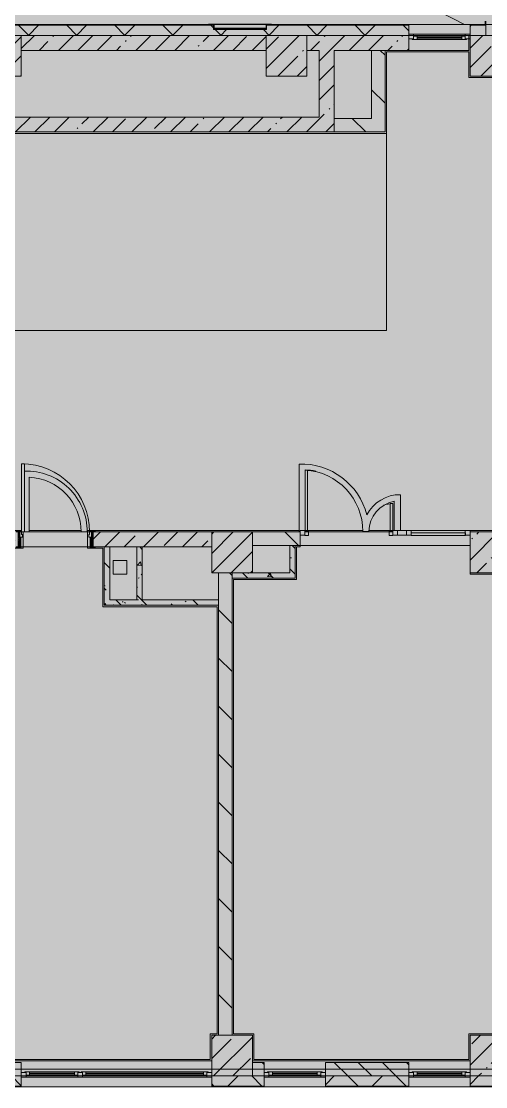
# Model space of a CAD drawing. Header units: millimetres. Extents: x -5714 to 188114, y -8553 to 29000.
# Drawn here: x 87514 to 94344, y -258 to 15407 of the extents above; entities that cross this region are included whole.
import ezdxf

# ---------------------------------------------------------------- set-up
doc = ezdxf.new("R2010")
doc.units = ezdxf.units.MM
for name, color, linetype, lineweight in [('A-DETL-4', 7, 'Continuous', 5), ('A-GLAZ-CURT-2', 7, 'Continuous', 5), ('A-WALL-2', 7, 'Continuous', 5), ('I-WALL-2', 7, 'Continuous', 5), ('S-COLS-2', 7, 'Continuous', 5), ('Оси', 7, 'Continuous', 9)]:
    doc.layers.add(name, color=color, linetype=linetype, lineweight=lineweight)
doc.layers.add('A-DETL-GENF-3', color=7, linetype='Continuous', lineweight=9, true_color=0xc0c0c0, transparency=0.4)
for name, color, linetype, lineweight, true_color in [('A-DETL-GENF-4', 7, 'Continuous', 5, 0xb7b7b7), ('A-DOOR-3', 7, 'Continuous', 5, 0xaaaaaa), ('A-DOOR-4', 7, 'Continuous', 5, 0xe2e2e2), ('A-DOOR-5', 7, 'Continuous', 5, 0xb7b7b7), ('A-DOOR-FRAM-2', 7, 'Continuous', 5, 0xe2e2e2), ('A-DOOR-FRAM-3', 7, 'Continuous', 5, 0xaaaaaa), ('A-DOOR-FRAM-4', 7, 'Continuous', 5, 0xb7b7b7), ('A-FLOR-1', 7, 'Continuous', 5, 0xb7b7b7), ('A-GENM-3', 7, 'Continuous', 5, 0x737373), ('A-GENM-4', 7, 'Continuous', 5, 0xa1a1a1), ('A-GLAZ-3', 7, 'Continuous', 5, 0x737373), ('A-GLAZ-CURT-3', 7, 'Continuous', 5, 0x737373), ('A-GLAZ-CWMG-4', 7, 'Continuous', 5, 0x737373), ('A-WALL-3', 7, 'Continuous', 5, 0x737373), ('A-WALL-4', 7, 'Continuous', 9, 0x737373), ('A-WALL-5', 7, 'Continuous', 5, 0xa1a1a1), ('I-WALL-3', 7, 'Continuous', 5, 0x737373), ('I-WALL-4', 7, 'Continuous', 5, 0x787878), ('S-COLS-1', 7, 'Continuous', 5, 0x737373)]:
    doc.layers.add(name, color=color, linetype=linetype, lineweight=lineweight, true_color=true_color)
pattern_1 = [(45, (61103.76, 0), (-353.5534, 353.5534), []), (135, (61103.76, 0), (-353.5534, -353.5534), [])]
pattern_2 = [(135, (61103.76, 0), (-353.5534, -353.5534), [])]
pattern_3 = [(135, (61103.76, 0), (-377.171, -377.171), [533.4, -88.9, 17.78, -88.9]), (135, (61103.76, 376.94), (-377.171, -377.171), []), (50, (61103.76, 0), (637.6445, -55.787), [66.675, -733.425]), (355, (61103.76, 0), (-123.35, 668.699), [53.34, -586.74]), (100.451, (61156.9, -4.65), (514.299, 612.908), [56.665, -623.315]), (46.184, (61103.8, 177.8), (948.776, -147.15), [100.012, -1100.137]), (96.636, (61182.8, 165.5), (830.91, 865.997), [84.998, -934.973]), (351.184, (61103.8, 177.8), (830.918, 865.988), [80.01, -880.11]), (21, (61192.66, 133.35), (530.651, -357.928), [66.675, -733.425]), (326, (61192.66, 133.35), (216.308, 644.658), [53.34, -586.74]), (71.451, (61236.9, 103.5), (746.96, 286.724), [56.665, -623.315]), (37.5, (61103.76, 0), (10.8105, 295.9426), [16.764, -562.864, 16.764, -578.866, -588.962]), (37.5, (61103.76, 0), (10.8105, 295.9426), [-1175.258, 16.764, -572.198]), (7.5, (61103.76, 0), (233.869, 350.6318), [16.764, -322.834, 16.764, -549.529, -224.472]), (7.5, (61103.76, 0), (233.869, 350.6318), [-905.891, 16.764, -207.708]), (327.5, (60905.51, 0), (474.5678, -20.0513), [16.764, -205.486, 16.764, -676.656, -920.115]), (327.5, (60905.51, 0), (474.5678, -20.0513), [-915.67, 16.764, -903.351]), (317.5, (60816.6, 0), (518.452, 88.9934), [16.764, -272.161, 16.764, -443.738, -653.415]), (317.5, (60816.6, 0), (518.452, 88.9934), [-749.427, 16.764, -636.651])]
pattern_4 = [(45, (61103.76, 0), (-285.123, 285.123), []), (45, (61388.9, 0), (-285.123, 285.123), [504.031, -100.806, 16.764, -84.042])]

# ---------------------------------------------------------------- blocks, each defined once
blk = doc.blocks.new('BSC_Колонна _Прямоугольная - 600х600-23286269-3_9_1_птичка')
at = {"layer": 'S-COLS-2'}
h = blk.add_hatch(dxfattribs=at)
h.set_pattern_fill('FP_40', color=256, style=0, pattern_type=2)
h.set_pattern_definition([(45, (-29509.74, -7600), (-285.123, 285.123), []), (45, (-29224.6, -7600), (-285.123, 285.123), [504.031, -100.806, 16.764, -84.042])])
h.paths.add_polyline_path([(-300, -300), (300, -300), (300, 300), (-300, 300), (-300, 150)])
at = {"layer": 'S-COLS-1'}
for p, q in [((300, 300), (-300, 300)), ((-300, 300), (-300, -300)), ((300, -300), (300, 300)), ((-300, -300), (300, -300))]:
    blk.add_line(p, q, dxfattribs=at)
blk = doc.blocks.new('BSC_Колонна _Прямоугольная - 600х600-V111-3_9_1_птичка')
at = {"layer": 'S-COLS-2'}
h = blk.add_hatch(dxfattribs=at)
h.set_pattern_fill('FP_47', color=256, style=0, pattern_type=2)
h.set_pattern_definition([(45, (-29509.74, -200), (-285.123, 285.123), []), (45, (-29224.6, -200), (-285.123, 285.123), [504.031, -100.806, 16.764, -84.042])])
h.paths.add_polyline_path([(-300, -300), (300, -300), (300, 300), (-300, 300), (-300, 30)])
at = {"layer": 'S-COLS-1'}
for p, q in [((300, 300), (-300, 300)), ((-300, 300), (-300, -300)), ((300, -300), (300, 300)), ((-300, -300), (300, -300))]:
    blk.add_line(p, q, dxfattribs=at)
blk = doc.blocks.new('BSC_Колонна _Прямоугольная - 600х600-V123-3_9_1_птичка')
at = {"layer": 'S-COLS-2'}
h = blk.add_hatch(dxfattribs=at)
h.set_pattern_fill('FP_60', color=256, style=0, pattern_type=2)
h.set_pattern_definition([(45, (-26110, -14900), (-285.123, 285.123), []), (45, (-25824.88, -14900), (-285.123, 285.123), [504.031, -100.806, 16.764, -84.042])])
h.paths.add_polyline_path([(-300, -300), (300, -300), (300, 300), (-300, 300), (-300, -208)])
at = {"layer": 'S-COLS-1'}
for p, q in [((300, 300), (-300, 300)), ((-300, 300), (-300, -300)), ((300, -300), (300, 300)), ((-300, -300), (300, -300))]:
    blk.add_line(p, q, dxfattribs=at)
blk = doc.blocks.new('BSC_Колонна _Прямоугольная - 600х600-V130-3_9_1_птичка')
at = {"layer": 'S-COLS-2'}
h = blk.add_hatch(dxfattribs=at)
h.set_pattern_fill('FP_73', color=256, style=0, pattern_type=2)
h.set_pattern_definition([(45, (-33310, -7600), (-285.123, 285.123), []), (45, (-33024.88, -7600), (-285.123, 285.123), [504.031, -100.806, 16.764, -84.042])])
h.paths.add_polyline_path([(-300, -300), (300, -300), (300, 300), (-300, 300), (-300, 150)])
at = {"layer": 'S-COLS-1'}
for p, q in [((300, 300), (-300, 300)), ((-300, 300), (-300, -300)), ((300, -300), (300, 300)), ((-300, -300), (300, -300))]:
    blk.add_line(p, q, dxfattribs=at)
blk = doc.blocks.new('BSC_Колонна _Прямоугольная - 600х600-V131-3_9_1_птичка')
at = {"layer": 'S-COLS-2'}
h = blk.add_hatch(dxfattribs=at)
h.set_pattern_fill('FP_74', color=256, style=0, pattern_type=2)
h.set_pattern_definition([(45, (-33310, -200), (-285.123, 285.123), []), (45, (-33024.88, -200), (-285.123, 285.123), [504.031, -100.806, 16.764, -84.042])])
h.paths.add_polyline_path([(-212, -300), (300, -300), (300, 300), (-300, 300), (-300, -300)])
at = {"layer": 'S-COLS-1'}
for p, q in [((300, 300), (-300, 300)), ((-300, 300), (-300, -300)), ((300, -300), (300, 300)), ((-300, -300), (300, -300))]:
    blk.add_line(p, q, dxfattribs=at)
blk = doc.blocks.new('BSC_Колонна _Прямоугольная - 600х600-V149-3_9_1_птичка')
at = {"layer": 'S-COLS-2'}
h = blk.add_hatch(dxfattribs=at)
h.set_pattern_fill('FP_86', color=256, style=0, pattern_type=2)
h.set_pattern_definition([(45, (-33310, -14900), (-285.123, 285.123), []), (45, (-33024.88, -14900), (-285.123, 285.123), [504.031, -100.806, 16.764, -84.042])])
h.paths.add_polyline_path([(-300, -300), (300, -300), (300, 300), (-300, 300), (-300, -208)])
at = {"layer": 'S-COLS-1'}
for p, q in [((300, 300), (-300, 300)), ((-300, 300), (-300, -300)), ((300, -300), (300, 300)), ((-300, -300), (300, -300))]:
    blk.add_line(p, q, dxfattribs=at)
blk = doc.blocks.new('BSC_Колонна _Прямоугольная - 600х600-V160-3_9_1_птичка')
at = {"layer": 'S-COLS-2'}
h = blk.add_hatch(dxfattribs=at)
h.set_pattern_fill('FP_98', color=256, style=0, pattern_type=2)
h.set_pattern_definition([(45, (-30310, -14900), (-285.123, 285.123), []), (45, (-30024.88, -14900), (-285.123, 285.123), [504.031, -100.806, 16.764, -84.042])])
h.paths.add_polyline_path([(-300, -300), (300, -300), (300, 300), (-300, 300), (-300, -208)])
at = {"layer": 'S-COLS-1'}
for p, q in [((300, 300), (-300, 300)), ((-300, 300), (-300, -300)), ((300, -300), (300, 300)), ((-300, -300), (300, -300))]:
    blk.add_line(p, q, dxfattribs=at)
blk = doc.blocks.new('120_Окно_СКБ_1Ст - 120_Окно_СКБ_1Ст 900х2500_h_-22445987-3_9_1_птичка')
at = {"layer": 'A-GLAZ-3'}
for p, q in [((-450, -127), (-450, -57)), ((-450, -57), (-380, -57)), ((450, -57), (-450, -57)), ((-380, -127), (-450, -127)), ((-450, -127), (-400, -127)), ((-380, -127), (-400, -127)), ((-400, -127), (-400, -137)), ((-400, -137), (400, -137)), ((400, -137), (-400, -137)), ((-380, -57), (-380, -127)), ((380, -87), (-380, -87)), ((-380, -87), (-380, -127)), ((-330, -137), (-330, -87)), ((-330, -107), (330, -107)), ((330, -117), (-330, -117)), ((330, -137), (330, -87)), ((380, -127), (380, -57)), ((380, -57), (450, -57)), ((380, -127), (380, -87)), ((450, -127), (380, -127)), ((400, -127), (380, -127)), ((400, -127), (450, -127)), ((400, -137), (400, -127)), ((450, -57), (450, -127))]:
    blk.add_line(p, q, dxfattribs=at)
blk = doc.blocks.new('120_Окно_СКБ_2Ст - 120_Окно_СКБ_2Ст 2800х2500_створка_-22445922-3_9_1_птичка')
at = {"layer": 'A-GLAZ-3'}
for p, q in [((-1400, -127), (-1400, -57)), ((-1400, -57), (-1330, -57)), ((1400, -57), (-1400, -57)), ((-1330, -127), (-1400, -127)), ((-1400, -127), (-1350, -127)), ((-1330, -127), (-1350, -127)), ((-1350, -127), (-1350, -137)), ((-1350, -137), (520, -137)), ((520, -137), (-1350, -137)), ((-1330, -57), (-1330, -127)), ((500, -87), (-1330, -87)), ((-1330, -87), (-1330, -127)), ((-1280, -137), (-1280, -87)), ((-1280, -107), (450, -107)), ((450, -117), (-1280, -117)), ((450, -137), (450, -87)), ((500, -127), (500, -57)), ((500, -57), (570, -57)), ((500, -127), (500, -87)), ((570, -127), (500, -127)), ((520, -127), (500, -127)), ((520, -127), (550, -127)), ((520, -137), (520, -127)), ((570, -127), (550, -127)), ((550, -127), (550, -137)), ((550, -137), (1350, -137)), ((1350, -137), (550, -137)), ((570, -57), (570, -127)), ((1330, -87), (570, -87)), ((570, -87), (570, -127)), ((620, -137), (620, -87)), ((620, -107), (1280, -107)), ((1280, -117), (620, -117)), ((1280, -137), (1280, -87)), ((1330, -127), (1330, -57)), ((1330, -57), (1400, -57)), ((1330, -127), (1330, -87)), ((1400, -127), (1330, -127)), ((1350, -127), (1330, -127)), ((1350, -127), (1400, -127)), ((1350, -137), (1350, -127)), ((1400, -57), (1400, -127))]:
    blk.add_line(p, q, dxfattribs=at)
blk = doc.blocks.new('120_Окно_СКБ_1Ст - 120_Окно_СКБ_1Ст_900х2500_h_-20705657-3_9_1_птичка')
at = {"layer": 'A-GLAZ-3'}
for p, q in [((-450, -127), (-450, -57)), ((-450, -57), (-380, -57)), ((450, -57), (-450, -57)), ((-380, -127), (-450, -127)), ((-450, -127), (-400, -127)), ((-380, -127), (-400, -127)), ((-400, -127), (-400, -137)), ((-400, -137), (400, -137)), ((400, -137), (-400, -137)), ((-380, -57), (-380, -127)), ((380, -87), (-380, -87)), ((-380, -87), (-380, -127)), ((-330, -137), (-330, -87)), ((-330, -107), (330, -107)), ((330, -117), (-330, -117)), ((330, -137), (330, -87)), ((380, -127), (380, -57)), ((380, -57), (450, -57)), ((380, -127), (380, -87)), ((450, -127), (380, -127)), ((400, -127), (380, -127)), ((400, -127), (450, -127)), ((400, -137), (400, -127)), ((450, -57), (450, -127))]:
    blk.add_line(p, q, dxfattribs=at)
blk = doc.blocks.new('Уголок вложенный - Уголок вложенный-23831105-3_9_1_птичка')
at = {"layer": 'A-GENM-3'}
for p, q in [((29164, 15365), (29244, 15365)), ((29164, 15361), (29164, 15365)), ((29244, 15365), (29244, 15285)), ((29237, 15288), (29237, 15349)), ((29244, 15285), (29240, 15285))]:
    blk.add_line(p, q, dxfattribs=at)
at = {"layer": 'A-GENM-3', "flags": 128}
for points in [[(29167, 15358), (29166, 15358), (29166, 15358), (29165, 15359), (29165, 15359), (29164, 15360), (29164, 15360), (29164, 15361)], [(29237, 15349), (29237, 15351), (29236, 15353), (29235, 15355), (29234, 15356), (29232, 15357), (29230, 15358), (29228, 15358)], [(29240, 15285), (29239, 15285), (29239, 15285), (29238, 15286), (29238, 15286), (29237, 15287), (29237, 15287), (29237, 15288)]]:
    blk.add_lwpolyline(points, dxfattribs=at)
at = {"layer": 'A-GENM-4'}
blk.add_line((29228, 15358), (29167, 15358), dxfattribs=at)
blk = doc.blocks.new('Уголок вложенный - Уголок вложенный-V214-3_9_1_птичка')
at = {"layer": 'A-GENM-3'}
for p, q in [((30010, 15365), (30090, 15365)), ((30010, 15285), (30010, 15365)), ((30090, 15365), (30090, 15361)), ((30014, 15285), (30010, 15285)), ((30017, 15349), (30017, 15288))]:
    blk.add_line(p, q, dxfattribs=at)
at = {"layer": 'A-GENM-3', "flags": 128}
for points in [[(30026, 15358), (30024, 15358), (30022, 15357), (30020, 15356), (30019, 15355), (30018, 15353), (30017, 15351), (30017, 15349)], [(30090, 15361), (30090, 15360), (30090, 15360), (30089, 15359), (30089, 15359), (30088, 15358), (30088, 15358), (30087, 15358)], [(30017, 15288), (30017, 15287), (30017, 15287), (30016, 15286), (30016, 15286), (30015, 15285), (30015, 15285), (30014, 15285)]]:
    blk.add_lwpolyline(points, dxfattribs=at)
at = {"layer": 'A-GENM-4'}
blk.add_line((30087, 15358), (30026, 15358), dxfattribs=at)
blk = doc.blocks.new('Уголок вложенный - Уголок вложенный-V215-3_9_1_птичка')
at = {"layer": 'A-GENM-3'}
for p, q in [((29244, 15365), (30010, 15365)), ((30010, 15285), (29244, 15285))]:
    blk.add_line(p, q, dxfattribs=at)
at = {"layer": 'A-GENM-3', "flags": 128}
for points in [[(29237, 15349), (29237, 15351), (29236, 15353), (29235, 15355), (29234, 15356), (29232, 15357), (29230, 15358), (29228, 15358)], [(30026, 15358), (30024, 15358), (30022, 15357), (30020, 15356), (30019, 15355), (30018, 15353), (30017, 15351), (30017, 15349)]]:
    blk.add_lwpolyline(points, dxfattribs=at)
blk = doc.blocks.new('Полоса с поворотом - Полоса с поворотом-23831104-3_9_1_птичка')
at = {"layer": 'A-GENM-3'}
for p, q in [((19017, 15363), (19783, 15363)), ((19783, 15306), (19017, 15306)), ((19017, 15298), (19783, 15298))]:
    blk.add_line(p, q, dxfattribs=at)
blk = doc.blocks.new('110_Дверь_СКБ_1Ст_Внутренняя1 - Д-4_п__1100x2100h_административные помещения-32218723-3_9_1_птичка')
at = {"layer": 'A-DOOR-3'}
h = blk.add_hatch(dxfattribs=at)
h.set_pattern_fill('FP_36', color=256, style=0, pattern_type=2)
h.set_pattern_definition([(135, (1751.41, 174.685), (-14.14214, -14.14214), []), (225, (1751.41, 174.685), (14.14214, -14.14214), [])])
h.paths.add_polyline_path([(562.5, -110), (562.5, 110), (537.5, 110), (537.5, -110)])
at = {"layer": 'A-DOOR-4'}
h = blk.add_hatch(color=256, dxfattribs=at)
h.paths.add_polyline_path([(537.5, 30), (537.5, 110), (512.5, 110), (512.5, 70), (502.5, 70), (502.5, 30)])
h.paths.add_polyline_path([(-477.5, 30), (-477.5, 70), (-487.5, 70), (-487.5, 110), (-512.5, 110), (-512.5, 30)])
at = {"layer": 'A-DOOR-FRAM-2'}
for points in [[(-447.5, 110), (-447.5, 1110), (-487.5, 1110), (-487.5, 110)], [(-497.5, 110), (-497.5, 118), (-567.5, 118), (-567.5, 110)], [(-497.5, -110), (-497.5, 30), (-512.5, 30), (-512.5, -110)], [(592.5, 110), (592.5, 118), (522.5, 118), (522.5, 110)], [(537.5, -110), (537.5, 30), (522.5, 30), (522.5, -110)], [(-497.5, -118), (-497.5, -110), (-567.5, -110), (-567.5, -118)], [(592.5, -118), (592.5, -110), (522.5, -110), (522.5, -118)]]:
    blk.add_hatch(color=256, dxfattribs=at).paths.add_polyline_path(points)
at = {"layer": 'A-DOOR-FRAM-3'}
h = blk.add_hatch(dxfattribs=at)
h.set_pattern_fill('FP_37', color=256, style=0, pattern_type=2)
h.set_pattern_definition([(45, (-371.384, 174.685), (-14.1421, 14.1421), []), (135, (-371.384, 174.685), (-14.1421, -14.1421), [])])
h.paths.add_polyline_path([(-512.5, -110), (-512.5, 110), (-537.5, 110), (-537.5, -110)])
at = {"layer": 'A-DOOR-5'}
for p, q in [((-487.5, 1110), (-487.5, 110)), ((-447.5, 1110), (-487.5, 1110)), ((-447.5, 110), (-447.5, 1110)), ((-487.5, 110), (-447.5, 110))]:
    blk.add_line(p, q, dxfattribs=at)
blk.add_arc((-487.5, 110), 1000, 360, 90, dxfattribs=at)
at = {"layer": 'A-DOOR-FRAM-4'}
for p, q in [((-497.5, 118), (-567.5, 118)), ((-567.5, 118), (-567.5, 110)), ((-567.5, 110), (-497.5, 110)), ((-512.5, 110), (-537.5, 110)), ((-537.5, 110), (-537.5, -110)), ((-487.5, 110), (-512.5, 110)), ((-512.5, 110), (-512.5, 30)), ((-512.5, -110), (-512.5, 110)), ((-497.5, 110), (-512.5, 110)), ((-512.5, 110), (-512.5, 109)), ((-512.5, 109), (-497.5, 109)), ((-512.5, 30), (-477.5, 30)), ((-497.5, 30), (-512.5, 30)), ((-512.5, 30), (-512.5, -110)), ((-497.5, 110), (-497.5, 118)), ((-497.5, 109), (-497.5, 110)), ((-497.5, -110), (-497.5, 30)), ((-487.5, 70), (-487.5, 110)), ((-477.5, 70), (-487.5, 70)), ((-477.5, 30), (-477.5, 70)), ((512.5, 70), (502.5, 70)), ((502.5, 70), (502.5, 30)), ((502.5, 30), (537.5, 30)), ((512.5, 110), (512.5, 70)), ((537.5, 110), (512.5, 110)), ((592.5, 118), (522.5, 118)), ((522.5, 118), (522.5, 110)), ((537.5, 110), (522.5, 110)), ((522.5, 110), (522.5, 109)), ((522.5, 110), (592.5, 110)), ((522.5, 109), (537.5, 109)), ((537.5, 30), (522.5, 30)), ((522.5, 30), (522.5, -110)), ((537.5, 30), (537.5, 110)), ((562.5, 110), (537.5, 110)), ((537.5, 110), (537.5, -110)), ((537.5, 109), (537.5, 110)), ((537.5, -110), (537.5, 30)), ((562.5, -110), (562.5, 110)), ((592.5, 110), (592.5, 118)), ((-497.5, -110), (-567.5, -110)), ((-567.5, -110), (-567.5, -118)), ((-567.5, -118), (-497.5, -118)), ((-537.5, -110), (-512.5, -110)), ((-512.5, -110), (-497.5, -110)), ((-497.5, -118), (-497.5, -110)), ((522.5, -110), (537.5, -110)), ((592.5, -110), (522.5, -110)), ((522.5, -110), (522.5, -118)), ((522.5, -118), (592.5, -118)), ((537.5, -110), (562.5, -110)), ((592.5, -118), (592.5, -110))]:
    blk.add_line(p, q, dxfattribs=at)
blk = doc.blocks.new('Прямоугольный импост - 50 x 70 мм-31700031-3_9_1_птичка')
at = {"layer": 'A-GLAZ-CWMG-4'}
for p, q in [((-70, 35), (0, 35)), ((-70, -35), (-70, 35)), ((0, -35), (-70, -35)), ((0, -15), (0, -35))]:
    blk.add_line(p, q, dxfattribs=at)
blk = doc.blocks.new('Дверь_Витражная_остекление_ - ДВН_ДАО_Главный вход_1200 в свету-31742133-3_9_1_птичка')
at = {"layer": 'A-DOOR-4'}
for points in [[(-607, 30), (-607, 920), (-643, 925), (-643, 30), (-621, 30)], [(647, 30), (647, 430), (607, 430), (607, 30)]]:
    blk.add_hatch(color=256, dxfattribs=at).paths.add_polyline_path(points)
at = {"layer": 'A-DETL-GENF-4'}
for p, q in [((-607, 30), (-607, 920)), ((647, 430), (607, 430)), ((607, 430), (607, 30)), ((647, 35), (647, 430)), ((-643, 30), (-607, 30)), ((-592, 30), (-643, 30)), ((-592, -40), (-592, 30)), ((592, -40), (592, 30)), ((592, 30), (647, 30)), ((607, 30), (647, 30)), ((-647, -40), (-592, -40)), ((647, -40), (592, -40))]:
    blk.add_line(p, q, dxfattribs=at)
at = {"layer": 'A-DOOR-5'}
blk.add_line((647, 430), (647, 35), dxfattribs=at)
for centre, radius, start, end in [((-647, 30), 895, 79.5087, 89.7197), ((647, 30), 400, 90, 110.0384)]:
    blk.add_arc(centre, radius, start, end, dxfattribs=at)
blk = doc.blocks.new('Системная панель - Стемалит - 40мм-32257327-3_9_1_птичка')
at = {"layer": 'A-GLAZ-CURT-3'}
for p, q in [((65, 35), (-65, 35)), ((-65, 35), (-65, -35)), ((65, -35), (65, 35)), ((-65, -35), (65, -35))]:
    blk.add_line(p, q, dxfattribs=at)
blk = doc.blocks.new('Прямоугольный импост - 50 x 70 мм-31687886-3_9_1_птичка')
at = {"layer": 'A-GLAZ-CWMG-4'}
for p, q in [((-35, 35), (35, 35)), ((-35, -35), (-35, 35)), ((35, 35), (35, -35)), ((35, -35), (-35, -35))]:
    blk.add_line(p, q, dxfattribs=at)
blk = doc.blocks.new('Прямоугольный импост - 50 x 70 мм-31701779-3_9_1_птичка')
at = {"layer": 'A-GLAZ-CWMG-4'}
for p, q in [((0, 35), (-70, 35)), ((-70, 35), (-70, -35)), ((0, -35), (0, 35)), ((-70, -35), (0, -35))]:
    blk.add_line(p, q, dxfattribs=at)
blk = doc.blocks.new('Системная панель - Стекло - 40мм-32257331-3_9_1_птичка')
at = {"layer": 'A-GLAZ-CURT-2'}
h = blk.add_hatch(dxfattribs=at)
h.set_pattern_fill('FP_146', color=256, style=0, pattern_type=2)
h.set_pattern_definition([(45, (-33042.5, -7385), (-1414.21, 1414.21), [1000, -3000]), (45, (-34042.5, -7885), (-1414.21, 1414.21), [3000, -1000]), (45, (-32042.5, -8385), (-1414.21, 1414.21), [1000, -3000])])
h.paths.add_polyline_path([(398, -40), (398, 0), (-398, 0), (-398, -40), (89, -40)])
at = {"layer": 'A-GLAZ-CURT-3'}
for p, q in [((398, 0), (-398, 0)), ((-398, 0), (-398, -40)), ((398, -40), (398, 0)), ((-398, -40), (398, -40))]:
    blk.add_line(p, q, dxfattribs=at)
blk = doc.blocks.new('Прямоугольный импост - 50 x 70 мм-31702100-3_9_1_птичка')
at = {"layer": 'A-GLAZ-CWMG-4'}
for p, q in [((-35, 35), (35, 35)), ((-35, -35), (-35, 35)), ((35, 35), (35, -35)), ((35, -35), (-35, -35))]:
    blk.add_line(p, q, dxfattribs=at)
blk = doc.blocks.new('Прямоугольный импост - 50 x 70 мм-31720914-3_9_1_птичка')
at = {"layer": 'A-GLAZ-CWMG-4'}
blk.add_line((32940, 7920), (32145, 7920), dxfattribs=at)

msp = doc.modelspace()

# ---------------------------------------------------------------- hatches: boundary and pattern name
at = {"layer": 'A-DETL-GENF-3'}
for points in [[(60176, 14774.9), (60835.8, 14774.9), (60835.8, 15358), (99863.8, 15358), (99863.8, 23888.3), (95031.8, 23888.3), (95031.8, 27398.1), (58694.7, 27398.1), (58694.7, 14774.9), (59709.9, 14774.9)], [(97464.2, -258), (99413.8, -258), (99413.8, 15358), (60835.8, 15358), (60835.8, -258), (96532, -258)]]:
    msp.add_hatch(color=256, dxfattribs=at).paths.add_polyline_path(points)
at = {"layer": 'A-WALL-2'}
h = msp.add_hatch(dxfattribs=at)
h.set_pattern_fill('FP_66', color=256, style=0, pattern_type=2)
h.set_pattern_definition(pattern_1)
h.paths.add_polyline_path([(88142.1, 15200), (93213.8, 15200), (93213.8, 15350), (91120.8, 15349), (91120.8, 15288), (91113.8, 15285), (90340.8, 15288), (90340.8, 15350), (86714, 15349), (86714, 15288), (86707, 15285), (85534, 15288), (85534, 15350), (80893.8, 15349), (80893.8, 15288), (80886.8, 15285), (80113.8, 15288), (80113.8, 15350), (75886.8, 15349), (75886.8, 15288), (75879.8, 15285), (75706.8, 15288), (75706.5, 15350), (73963.8, 15350), (73963.8, 15200), (87513.8, 15200)])
h.paths.add_polyline_path([(99413.8, 15200), (99413.8, 15350), (98913.8, 15350), (98913.8, 15200), (99328.6, 15200)])
h.paths.add_polyline_path([(95763.8, 15200), (96513.8, 15200), (96513.8, 15350), (95763.8, 15350)])
h.paths.add_polyline_path([(94713.8, 15200), (94863.8, 15200), (94863.8, 15350), (94713.8, 15350), (94713.8, 15270.2)])
h.paths.add_polyline_path([(70263.8, 15200), (70863.8, 15200), (70863.8, 15350), (70263.8, 15350)])
h.paths.add_polyline_path([(67633.6, 15200), (67863.8, 15200), (67863.8, 15350), (61143.8, 15350), (61143.8, 15293), (60993.8, 15293), (60993.8, 15200), (67263.8, 15200)])
h.paths.add_polyline_path([(69363.8, 15200), (69363.8, 15350), (68763.8, 15350), (68763.8, 15200)])
h.paths.add_polyline_path([(94113.8, 15200), (94343.8, 15200), (94338.8, 15350), (94113.8, 15350), (94113.8, 15270.2)])
h = msp.add_hatch(dxfattribs=at)
h.set_pattern_fill('FP_64', color=256, style=0, pattern_type=2)
h.set_pattern_definition([(135, (61103.76, 0), (-176.7767, -176.7767), [])])
h.paths.add_polyline_path([(92803.1, -100), (93213.8, -100), (93213.8, 100), (91986.6, 100), (91986.6, -100)])
h.paths.add_polyline_path([(99093.8, -100), (99093.8, 100), (98526.8, 100), (98526.8, -100)])
h.paths.add_polyline_path([(91086.6, -100), (91086.6, 100), (90913.5, 100), (90913.5, -100), (90938.7, -100)])
h.paths.add_polyline_path([(97464.2, -100), (97626.8, -100), (97626.8, 100), (97073.8, 100), (97073.8, -100)])
h.paths.add_polyline_path([(94713.8, -100), (94973.8, -100), (94973.8, 100), (94713.8, 100), (94713.8, 39.5)])
h.paths.add_polyline_path([(80684.5, -100), (81813.8, -100), (81813.8, 100), (80463.8, 100), (80463.8, -100)])
h.paths.add_polyline_path([(77887.9, -100), (78363.8, -100), (78363.8, 100), (77613.8, 100), (77613.8, -100)])
h.paths.add_polyline_path([(85913.8, -100), (86663.8, -100), (86663.8, 100), (85913.8, 100)])
h.paths.add_polyline_path([(87263.8, -100), (87513.5, -100), (87513.5, 100), (87263.8, 100), (87263.8, -63.8)])
h.paths.add_polyline_path([(83813.8, -100), (83813.8, 100), (83613.8, 100), (83613.8, -100)])
h.paths.add_polyline_path([(83013.8, -100), (83013.8, 100), (82713.8, 100), (82713.8, -100)])
h.paths.add_polyline_path([(76713.8, -100), (76713.8, 100), (75963.8, 100), (75963.8, -100)])
h.paths.add_polyline_path([(71463.5, -100), (72213.8, -100), (72213.8, 100), (71463.5, 100)])
h.paths.add_polyline_path([(73113.8, -100), (73263.8, -100), (73263.8, 100), (73113.8, 100)])
h.paths.add_polyline_path([(68763.8, -100), (68763.8, 100), (67933.8, 100), (67933.8, -100), (68565.8, -100)])
h = msp.add_hatch(dxfattribs=at)
h.set_pattern_fill('FP_66', color=256, style=0, pattern_type=2)
h.set_pattern_definition(pattern_1)
h.paths.add_polyline_path([(90938.7, -250), (91086.6, -250), (91086.6, -100), (90313.5, -100), (90313.5, -250), (90913.5, -250)])
h.paths.add_polyline_path([(91986.6, -250), (93213.8, -250), (93213.8, -100), (91986.6, -100)])
h.paths.add_polyline_path([(99413.8, -250), (99413.8, -100), (98526.8, -100), (98526.8, -250), (99328.6, -250)])
h.paths.add_polyline_path([(94113.8, -250), (94973.8, -250), (94973.8, -100), (94113.8, -100)])
h.paths.add_polyline_path([(97464.2, -250), (97626.8, -250), (97626.8, -100), (97073.8, -100), (97073.8, -250)])
h.paths.add_polyline_path([(82713.8, -250), (83813.8, -250), (83813.8, -100), (82713.8, -100)])
h.paths.add_polyline_path([(87263.8, -250), (87513.5, -250), (87513.5, -100), (85913.8, -100), (85913.8, -250), (87209.9, -250)])
h.paths.add_polyline_path([(75963.8, -250), (76713.8, -250), (76713.8, -100), (75963.8, -100)])
h.paths.add_polyline_path([(77613.8, -250), (78363.8, -250), (78363.8, -100), (77613.8, -100)])
h.paths.add_polyline_path([(80463.8, -250), (81813.8, -250), (81813.8, -100), (80463.8, -100)])
h.paths.add_polyline_path([(73226.9, -250), (73863.8, -250), (73863.8, -100), (73113.8, -100), (73113.8, -250)])
h.paths.add_polyline_path([(71463.5, -250), (72213.8, -250), (72213.8, -100), (71463.5, -100)])
h.paths.add_polyline_path([(63904.8, -250), (64833.8, -250), (64833.8, -100), (60843.8, -100), (60843.8, -250), (62040.4, -250)])
h.paths.add_polyline_path([(69363.5, -250), (69363.5, -100), (67933.8, -100), (67933.8, -250), (68565.8, -250)])
at = {"layer": 'I-WALL-2'}
h = msp.add_hatch(dxfattribs=at)
h.set_pattern_fill('FP_62', color=256, style=0, pattern_type=2)
h.set_pattern_definition(pattern_4)
h.paths.add_polyline_path([(93213.8, 14980), (93213.8, 15200), (91713.8, 15200), (91713.8, 14980), (92864.9, 14980)])
h.paths.add_polyline_path([(75913.8, 14980), (79214, 14980), (79214, 15200), (75413.8, 15200), (75413.8, 14980)])
h.paths.add_polyline_path([(91113.8, 14980), (91113.8, 15200), (87513.8, 15200), (87513.8, 14980), (90938.7, 14980)])
h.paths.add_polyline_path([(86913.8, 14980), (86913.8, 15200), (83613.8, 15200), (83613.8, 14980), (86277.7, 14980)])
h.paths.add_polyline_path([(79814, 14980), (83013.8, 14980), (83013.8, 15200), (79814, 15200)])
h = msp.add_hatch(dxfattribs=at)
h.set_pattern_fill('FP_62', color=256, style=0, pattern_type=2)
h.set_pattern_definition(pattern_4)
h.paths.add_polyline_path([(92113.8, 14000), (92113.8, 14980), (91893.8, 14980), (91893.8, 14000)])
h = msp.add_hatch(dxfattribs=at)
h.set_pattern_fill('FP_65', color=256, style=0, pattern_type=2)
h.set_pattern_definition(pattern_2)
h.paths.add_polyline_path([(92864.9, 13980), (92864.9, 14980), (92664.9, 14980), (92664.9, 13980)])
h = msp.add_hatch(dxfattribs=at)
h.set_pattern_fill('FP_62', color=256, style=0, pattern_type=2)
h.set_pattern_definition(pattern_4)
h.paths.add_polyline_path([(92113.8, 13780), (92113.8, 14000), (81313.8, 14000), (81313.8, 13780), (91870.9, 13780)])
h = msp.add_hatch(dxfattribs=at)
h.set_pattern_fill('FP_65', color=256, style=0, pattern_type=2)
h.set_pattern_definition(pattern_2)
h.paths.add_polyline_path([(92113.8, 13780), (92864.9, 13780), (92864.9, 13980), (92113.8, 13980)])
h = msp.add_hatch(dxfattribs=at)
h.set_pattern_fill('FP_62', color=256, style=0, pattern_type=2)
h.set_pattern_definition(pattern_4)
h.paths.add_polyline_path([(88598.8, 7680), (90313.5, 7680), (90313.5, 7900), (88568.8, 7900), (88568.8, 7680)])
h.paths.add_polyline_path([(87468.8, 7680), (87468.8, 7900), (87263.8, 7900), (87263.8, 7680), (87438.8, 7680)])
h = msp.add_hatch(dxfattribs=at)
h.set_pattern_fill('FP_65', color=256, style=0, pattern_type=2)
h.set_pattern_definition(pattern_2)
h.paths.add_polyline_path([(98393.8, 7700), (99093.8, 7700), (99093.8, 7900), (97113.8, 7900), (97113.8, 7830), (95913.8, 7830), (95913.8, 7900), (94713.8, 7900), (94713.8, 7700), (98313.8, 7700)])
h.paths.add_polyline_path([(91613.8, 7700), (91613.8, 7900), (90913.5, 7900), (90913.5, 7700), (91543.5, 7700)])
h = msp.add_hatch(dxfattribs=at)
h.set_pattern_fill('FP_65', color=256, style=0, pattern_type=2)
h.set_pattern_definition(pattern_2)
h.paths.add_polyline_path([(90611.4, 500), (90614.5, 500), (90614.5, 7300), (90414.5, 7300), (90414.5, 500)])
at = {"layer": 'I-WALL-4'}
h = msp.add_hatch(dxfattribs=at)
h.set_pattern_fill('FP_70', color=256, style=0, pattern_type=2)
h.set_pattern_definition(pattern_3)
h.paths.add_polyline_path([(88813.5, 6820), (88813.5, 7680), (88733.5, 7680), (88733.5, 6820)])
h = msp.add_hatch(dxfattribs=at)
h.set_pattern_fill('FP_70', color=256, style=0, pattern_type=2)
h.set_pattern_definition(pattern_3)
h.paths.add_polyline_path([(89293.5, 6900), (89293.5, 7680), (89213.5, 7680), (89213.5, 6900)])
h = msp.add_hatch(dxfattribs=at)
h.set_pattern_fill('FP_70', color=256, style=0, pattern_type=2)
h.set_pattern_definition(pattern_3)
h.paths.add_polyline_path([(91543.5, 7300), (91543.5, 7700), (91463.5, 7700), (91463.5, 7300)])
h = msp.add_hatch(dxfattribs=at)
h.set_pattern_fill('FP_70', color=256, style=0, pattern_type=2)
h.set_pattern_definition(pattern_3)
h.paths.add_polyline_path([(90913.5, 7220), (91543.5, 7220), (91543.5, 7300), (90614.5, 7300), (90614.5, 7220)])
h = msp.add_hatch(dxfattribs=at)
h.set_pattern_fill('FP_70', color=256, style=0, pattern_type=2)
h.set_pattern_definition(pattern_3)
h.paths.add_polyline_path([(90414.5, 6820), (90414.5, 6900), (88813.5, 6900), (88813.5, 6820), (90006.5, 6820)])

# ---------------------------------------------------------------- linework, layer by layer
at = {"layer": 'A-DETL-4'}
msp.add_line((60835.8, 15358), (99413.8, 15358), dxfattribs=at)
at = {"layer": 'A-FLOR-1'}
for p, q in [((94032, 15358), (75663.8, 24880)), ((94093.8, 14960), (92884.9, 14960)), ((92884.9, 14960), (92884.9, 10859)), ((94093.8, 14580), (94093.8, 14960)), ((94733.8, 14580), (94093.8, 14580)), ((92885.9, 13759), (81345.9, 13759)), ((92885.9, 10859), (92885.9, 13759)), ((81334.8, 10859), (92885.9, 10859)), ((91598.1, 8897.4), (91598.1, 7903)), ((91688.1, 7903), (91688.1, 8809.8)), ((87628.8, 7900), (87628.8, 8704)), ((92998.3, 8349.4), (92998.3, 7920)), ((93088.3, 7920), (93088.3, 8446.9)), ((87518.8, 7920), (85082.7, 7920)), ((87538.8, 7900), (87538.8, 7660)), ((87558.8, 7900), (87628.8, 7900)), ((87628.8, 7920), (88392.6, 7920)), ((88393.8, 7900), (88483.8, 7900)), ((91598.1, 7920), (88482.6, 7920)), ((88488.8, 7660), (88488.8, 7920)), ((91598.1, 7903), (91613.8, 7903)), ((91688.1, 7920), (92536, 7920)), ((92536.8, 7906.5), (92626.8, 7906.5)), ((92627.9, 7920), (92978.8, 7920)), ((94113.8, 7920), (99613.3, 7920)), ((91613.8, 7680), (91563.5, 7680)), ((91563.5, 7680), (91563.5, 7200)), ((91613.8, 7700), (91613.8, 7680)), ((87538.8, 7660), (87284.8, 7660)), ((88713.5, 7660), (88488.8, 7660)), ((88713.5, 6800), (88713.5, 7660)), ((88863.8, 7480), (89063.8, 7480)), ((88863.8, 7280), (88863.8, 7480)), ((89063.8, 7480), (89063.8, 7280)), ((89063.8, 7280), (88863.8, 7280)), ((94113.8, 7280), (94113.8, 7300)), ((94733.8, 7280), (94113.8, 7280)), ((91563.5, 7200), (90634.5, 7200)), ((90634.5, 7200), (90634.5, 520)), ((90394.5, 6800), (88713.5, 6800)), ((90394.5, 520), (90394.5, 6800)), ((90293.5, 140), (90293.5, 520)), ((90293.5, 520), (90394.5, 520)), ((90634.5, 520), (90933.5, 520)), ((90933.5, 520), (90933.5, 140)), ((94093.8, 140), (94093.8, 520)), ((94093.8, 520), (94733.8, 520)), ((87283.8, 140), (90293.5, 140)), ((90933.5, 140), (94093.8, 140))]:
    msp.add_line(p, q, dxfattribs=at)
for centre, radius, start, end in [((87588.8, 7900), 895, 0, 91.92148), ((91631.8, 7903), 995, 14.33829, 91.93805), ((91631.7, 7906.5), 905, 360, 86.42904), ((87588.8, 7900), 805, 360, 87.15183), ((93080.8, 7903), 544, 89.21005, 153.06648), ((93080.8, 7903), 454, 100.46985, 179.55829)]:
    msp.add_arc(centre, radius, start, end, dxfattribs=at)
at = {"layer": 'A-WALL-3'}
for p, q in [((93213.8, 15200), (93213.8, 15358)), ((94113.8, 15358), (94113.8, 15200)), ((87513.8, 15200), (91113.8, 15200)), ((91713.8, 15200), (94113.8, 15200)), ((87513.5, 100), (87263.8, 100)), ((87513.5, -258), (87513.5, 100)), ((91086.6, 100), (90913.5, 100)), ((91086.6, -258), (91086.6, 100)), ((93213.8, 100), (91986.6, 100)), ((91986.6, 100), (91986.6, -258)), ((93213.8, -258), (93213.8, 100)), ((87513.5, -100), (90313.5, -100)), ((90313.5, -100), (90313.5, -258)), ((91086.6, -100), (91986.6, -100)), ((93213.8, -100), (94113.8, -100)), ((94113.8, -100), (94113.8, -258)), ((60835.8, -258), (91086.6, -258)), ((97626.8, -258), (91086.6, -258))]:
    msp.add_line(p, q, dxfattribs=at)
at = {"layer": 'A-WALL-4'}
for p, q in [((90342.5, 15353), (86712.3, 15353)), ((93213.8, 15353), (91119, 15353)), ((94336.8, 15353), (94113.8, 15353)), ((94336.8, 15358), (94336.8, 15350)), ((94338.8, 15350), (94338.8, 15407.3)), ((94343.8, 15407.3), (94343.8, 15200)), ((90341.2, 15350), (86713.6, 15350)), ((91113.8, 15200), (87513.8, 15200)), ((93213.8, 15350), (91120.3, 15350)), ((93213.8, 15200), (91713.8, 15200)), ((94343.8, 15350), (94113.8, 15350)), ((92864.9, 14980), (92664.9, 14980)), ((88813.5, 7680), (88733.5, 7680)), ((89293.5, 7680), (89213.5, 7680)), ((91543.5, 7700), (91463.5, 7700)), ((90614.5, 7300), (90614.5, 7220)), ((90414.5, 6820), (90414.5, 6900)), ((87263.8, -100), (87513.5, -100)), ((90913.5, -100), (91086.6, -100)), ((91986.6, -100), (93213.8, -100)), ((85913.8, -250), (87513.5, -250)), ((85913.8, -253), (87513.5, -253)), ((90313.5, -250), (91086.6, -250)), ((90313.5, -253), (91086.6, -253)), ((91986.6, -250), (93213.8, -250)), ((91986.6, -253), (93213.8, -253)), ((94113.8, -250), (94973.8, -250)), ((94113.8, -253), (94973.8, -253))]:
    msp.add_line(p, q, dxfattribs=at)
at = {"layer": 'A-WALL-5'}
for p, q in [((90270.8, 15358), (86784, 15358)), ((90344.7, 15358), (90331.8, 15358)), ((91129.8, 15358), (91116.8, 15358)), ((94336.8, 15358), (91190.8, 15358))]:
    msp.add_line(p, q, dxfattribs=at)
at = {"layer": 'I-WALL-3'}
for p, q in [((94336.8, 15407.3), (94336.8, 15358)), ((93213.8, 14980), (93213.8, 15200)), ((94093.8, 14980), (94093.8, 15200)), ((87513.8, 14980), (91113.8, 14980)), ((91713.8, 14980), (91893.8, 14980)), ((91893.8, 14980), (91893.8, 14000)), ((92113.8, 14980), (92664.9, 14980)), ((92113.8, 13780), (92113.8, 14980)), ((92664.9, 14980), (92664.9, 13980)), ((92864.9, 13780), (92864.9, 14980)), ((94093.8, 14980), (92864.9, 14980)), ((91893.8, 14000), (81313.8, 14000)), ((92664.9, 13980), (92113.8, 13980)), ((81313.8, 13780), (92864.9, 13780)), ((87628.8, 7900), (88393.8, 7900)), ((88483.8, 7900), (88518.8, 7900)), ((90313.5, 7900), (88598.8, 7900)), ((91613.8, 7900), (90913.5, 7900)), ((91613.8, 7700), (91613.8, 7900)), ((91683.8, 7900), (92978.8, 7900)), ((88528.8, 7680), (87508.8, 7680)), ((88598.8, 7680), (88733.5, 7680)), ((88733.5, 7680), (88733.5, 6820)), ((88813.5, 7680), (89213.5, 7680)), ((88813.5, 6900), (88813.5, 7680)), ((89213.5, 7680), (89213.5, 6900)), ((89293.5, 7680), (90313.5, 7680)), ((89293.5, 6900), (89293.5, 7680)), ((90913.5, 7700), (91463.5, 7700)), ((91463.5, 7700), (91463.5, 7300)), ((91543.5, 7220), (91543.5, 7700)), ((94113.8, 7700), (91543.5, 7700)), ((90414.5, 7300), (90414.5, 6900)), ((90614.5, 500), (90614.5, 7220)), ((90614.5, 7220), (91543.5, 7220)), ((91463.5, 7300), (90913.5, 7300)), ((89213.5, 6900), (88813.5, 6900)), ((90414.5, 6900), (89293.5, 6900)), ((88733.5, 6820), (90414.5, 6820)), ((90414.5, 6820), (90414.5, 500)), ((87263.8, 120), (90313.5, 120)), ((90913.5, 120), (94113.8, 120))]:
    msp.add_line(p, q, dxfattribs=at)
at = {"layer": 'Оси'}
msp.add_line((87363.8, 0), (99863.8, 0), dxfattribs=at)

# ---------------------------------------------------------------- block references
at = {"layer": 'A-DOOR-5'}
for name, p in [('110_Дверь_СКБ_1Ст_Внутренняя1 - Д-4_п__1100x2100h_административные помещения-32218723-3_9_1_птичка', (88006.3, 7790)), ('Дверь_Витражная_остекление_ - ДВН_ДАО_Главный вход_1200 в свету-31742133-3_9_1_птичка', (92331.3, 7885))]:
    msp.add_blockref(name, p, dxfattribs=at)
at = {"layer": 'A-GENM-3'}
for name, p in [('Уголок вложенный - Уголок вложенный-23831105-3_9_1_птичка', (61103.8, 0)), ('Уголок вложенный - Уголок вложенный-V215-3_9_1_птичка', (61103.8, 0)), ('Полоса с поворотом - Полоса с поворотом-23831104-3_9_1_птичка', (71330.8, 0)), ('Уголок вложенный - Уголок вложенный-V214-3_9_1_птичка', (61103.8, 0))]:
    msp.add_blockref(name, p, dxfattribs=at)
at = {"layer": 'A-GLAZ-3'}
msp.add_blockref('120_Окно_СКБ_1Ст - 120_Окно_СКБ_1Ст_900х2500_h_-20705657-3_9_1_птичка', (93663.8, 15275), dxfattribs=at)
at = {"layer": 'A-GLAZ-3', "rotation": 180}
for name, p in [('120_Окно_СКБ_2Ст - 120_Окно_СКБ_2Ст 2800х2500_створка_-22445922-3_9_1_птичка', (88913.5, -175)), ('120_Окно_СКБ_1Ст - 120_Окно_СКБ_1Ст 900х2500_h_-22445987-3_9_1_птичка', (91536.6, -175)), ('120_Окно_СКБ_1Ст - 120_Окно_СКБ_1Ст 900х2500_h_-22445987-3_9_1_птичка', (93663.8, -175))]:
    msp.add_blockref(name, p, dxfattribs=at)
at = {"layer": 'A-GLAZ-CURT-3'}
for name, p in [('Системная панель - Стемалит - 40мм-32257327-3_9_1_птичка', (93113.8, 7885)), ('Системная панель - Стекло - 40мм-32257331-3_9_1_птичка', (93646.3, 7885))]:
    msp.add_blockref(name, p, dxfattribs=at)
at = {"layer": 'A-GLAZ-CWMG-4', "rotation": 180}
msp.add_blockref('Прямоугольный импост - 50 x 70 мм-31701779-3_9_1_птичка', (91613.8, 7885), dxfattribs=at)
at = {"layer": 'A-GLAZ-CWMG-4', "extrusion": (0, 0, -1), "rotation": 180}
for name, p in [('Прямоугольный импост - 50 x 70 мм-31687886-3_9_1_птичка', (-93013.8, 7885)), ('Прямоугольный импост - 50 x 70 мм-31702100-3_9_1_птичка', (-93213.8, 7885)), ('Прямоугольный импост - 50 x 70 мм-31700031-3_9_1_птичка', (-94113.8, 7885))]:
    msp.add_blockref(name, p, dxfattribs=at)
at = {"layer": 'A-GLAZ-CWMG-4'}
msp.add_blockref('Прямоугольный импост - 50 x 70 мм-31720914-3_9_1_птичка', (61103.8, 0), dxfattribs=at)
at = {"layer": 'S-COLS-1'}
for name, p in [('BSC_Колонна _Прямоугольная - 600х600-V123-3_9_1_птичка', (87213.8, 14900)), ('BSC_Колонна _Прямоугольная - 600х600-V160-3_9_1_птичка', (91413.8, 14900)), ('BSC_Колонна _Прямоугольная - 600х600-V149-3_9_1_птичка', (94413.8, 14900)), ('BSC_Колонна _Прямоугольная - 600х600-23286269-3_9_1_птичка', (90613.5, 7600)), ('BSC_Колонна _Прямоугольная - 600х600-V130-3_9_1_птичка', (94413.8, 7600)), ('BSC_Колонна _Прямоугольная - 600х600-V111-3_9_1_птичка', (90613.5, 200)), ('BSC_Колонна _Прямоугольная - 600х600-V131-3_9_1_птичка', (94413.8, 200))]:
    msp.add_blockref(name, p, dxfattribs=at)

doc.saveas('drawing.dxf')
